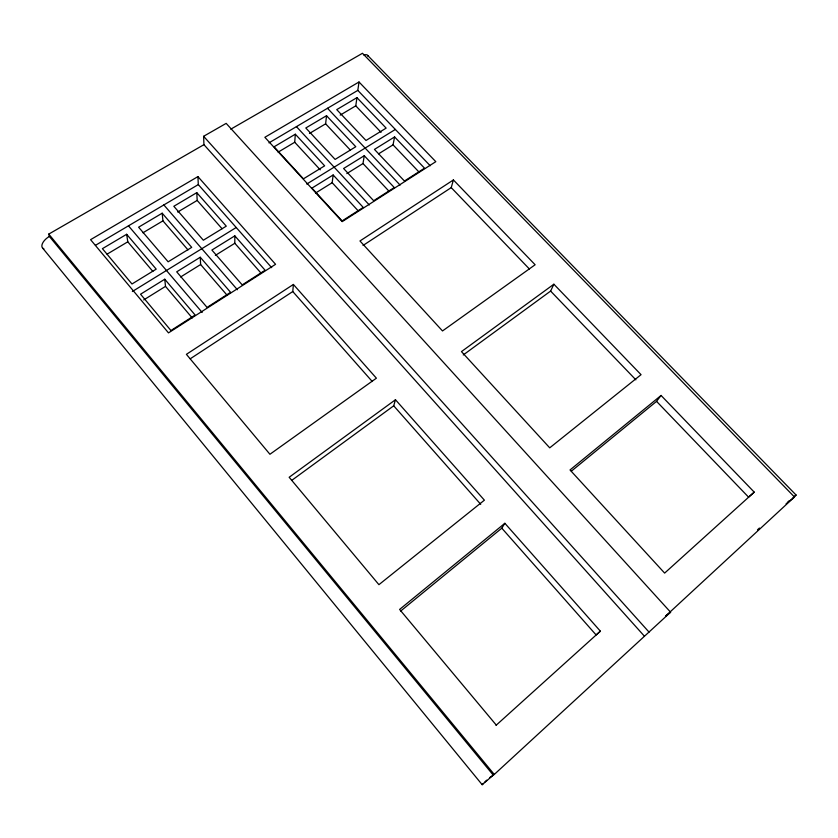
<?xml version="1.0" encoding="UTF-8"?>
<svg xmlns="http://www.w3.org/2000/svg" width="838" height="838" viewBox="0 0 838 838"><rect width="100%" height="100%" fill="white"/><g stroke="black" fill="none" stroke-linecap="round" stroke-linejoin="round"><path stroke-width="1.26" d="M320.252 169.831L294.725 142.251L295.322 134.206L274.078 146.807L303.45 178.829L324.652 165.83L295.322 134.206M372.261 381.52L292.776 291.54L293.394 284.449L186.403 354.327L269.93 454.269L376.398 378.189L293.394 284.449M350.211 149.96L325.636 123.815L326.516 115.696L305.807 127.984L335.116 159.409L355.783 146.734L326.516 115.696M358.444 211.113L332.173 182.715L333.147 174.974L311.956 188.1L342.093 220.949L363.242 207.415L333.147 174.974M268.956 142.869L357.816 90.389L359.01 81.988L435.802 161.671L342.208 221.62L264.86 137.296L359.01 81.988M340.207 115.12L355.773 105.839L356.946 97.648L386.14 128.12L365.997 140.48L336.74 109.631L356.946 97.648M346.838 173.592L362.99 163.546L364.258 155.711L394.279 187.544L373.675 200.732L343.601 168.501L364.258 155.711M378.629 153.815L393.043 144.848L394.593 136.929L424.531 168.176L404.44 181.029L374.45 149.405L394.593 136.929M363.022 245.471L451.232 187.618L453.4 179.94L535.126 264.756L442.506 330.947L359.963 240.967L453.4 179.94M291.697 480.415L393.713 405.812L395.473 399.736L484.395 500.171L378.923 584.673L289.162 477.272L395.473 399.736M463.257 354.956L550.608 291.079L553.876 284.218L641.049 374.68L549.728 447.838L461.455 351.614L553.876 284.218M367.641 55.413L796.1 495.038L792.622 498.474M400.69 611.038L501.805 528.181L504.864 523.289L600.375 631.171L496.054 725.331M571.338 471.186L656.552 401.36L661.067 395.452L754.231 492.136L664.639 573.098L570.029 469.961L661.067 395.452M42.654 248.1L482.185 784.714L483.432 783.331M484.856 781.938L486.689 780.188M489.706 777.591L494.263 774.459L670.589 612.201L226.176 123.375L203.613 136.301L203.938 144.66L644.16 635.906M230.764 129.188L362.466 53.286L794.455 496.986L665.498 616.181L670.589 612.201M757.5 529.815L759.417 528.045M754.231 492.136L748.575 497.154L656.552 401.36M787.982 501.91L789.312 500.736M600.375 631.171L596.101 634.932L501.805 528.181M504.864 523.289L399.611 609.436L496.347 725.174M786.086 503.806L794.455 496.986M794.833 495.97L796.1 495.038M190.216 358.811L292.776 291.54M143.738 299.92L165.505 286.376L164.761 279.222L140.554 294.211L170.942 330.518L195.139 315.036L164.761 279.222M180.652 276.959L200.628 264.536L200.261 257.245L176.703 271.826L207.059 307.399L230.597 292.326L200.261 257.245M215.366 255.37L234.818 243.271L234.818 235.855L211.888 250.049L242.203 284.899L265.101 270.245L234.818 235.855M315.601 193.023L332.173 182.715M132.341 291.509L236.211 227.507M306.729 184.056L395.347 129.45M107.086 254.165L127.785 241.815L126.653 234.284L102.414 248.666L131.985 283.988L156.203 269.134L126.653 234.284M142.942 232.775L162.939 220.855L162.184 213.198L138.605 227.192L168.145 261.802L191.713 247.357L162.184 213.198M177.698 212.045L197.181 200.429L196.783 192.667L173.822 206.295L203.341 240.223L226.281 226.155L196.783 192.667M278.122 152.16L294.725 142.251M309.432 133.483L325.636 123.815M95.427 245.345L198.302 184.59L197.925 176.609L90.577 239.668L168.49 332.885L275.566 264.305L197.925 176.609M482.185 784.714L493.289 775.129L49.369 236.431L48.761 234.095L203.938 144.66M357.816 90.389L430.24 165.767M451.232 187.618L529.375 268.967M550.608 291.079L635.864 379.824M355.773 105.839L381.07 132.32M393.043 144.848L419.073 172.104M327.511 108.28L400.114 185.072M362.99 163.546L389.199 191.42M296.432 126.632L369.296 204.954M203.613 136.301L649.052 632.114M198.302 184.59L271.68 267.657M393.713 405.812L480.719 504.308M197.181 200.429L222.08 228.764M234.818 243.271L261.362 273.481M163.85 204.933L237.405 289.749M162.939 220.855L187.995 249.892M200.628 264.536L227.308 295.458M128.465 225.831L202.178 312.459M127.785 241.815L152.862 271.439M165.505 286.376L192.227 317.937M48.761 234.095L494.263 774.459M43.88 248.876A10.266 5.238 -35.9 0 1 42.434 243.533A10.266 5.238 -35.9 0 1 49.369 236.431M363.86 55.036A9.061 4.138 -46.4 0 1 368.112 56.46"/></g></svg>
